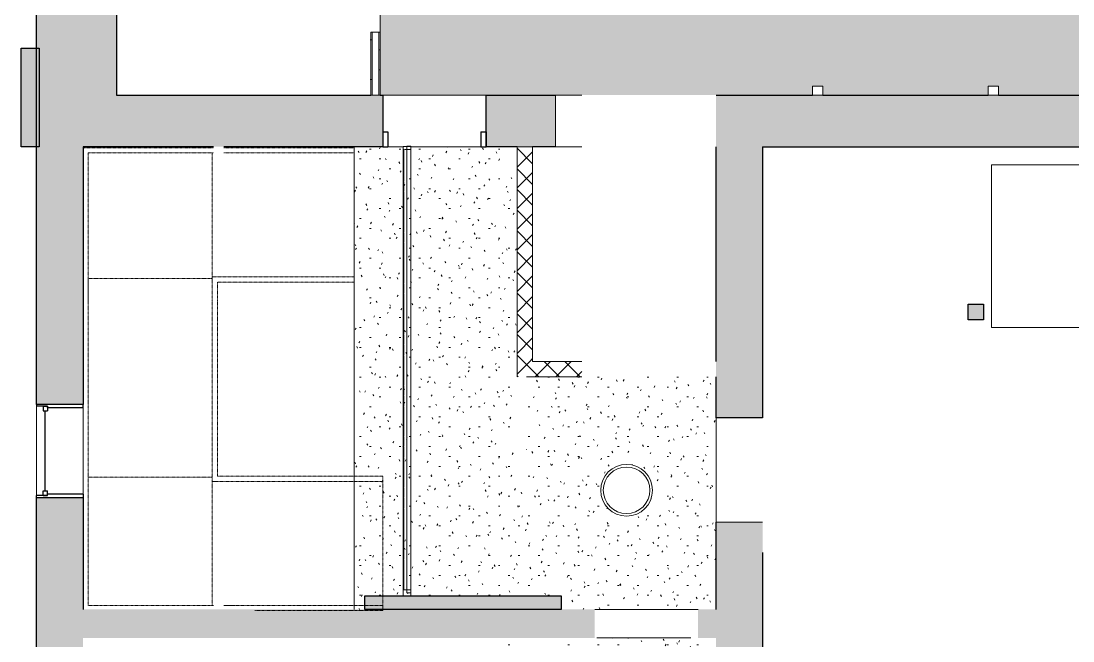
# Model space of a CAD drawing. Header units: inches. Extents: x -1041 to 1507, y -3558 to 870.
# Drawn here: x -1041.1 to -633.9, y -175.1 to 65 of the extents above; entities that cross this region are included whole.
import ezdxf

# ---------------------------------------------------------------- set-up
doc = ezdxf.new("R2010")
doc.units = ezdxf.units.IN
doc.header["$MEASUREMENT"] = 0
doc.linetypes.add('Dash', pattern=[0.25, 0.125, -0.125])
doc.linetypes.add('Overhead 1_16_', pattern=[0.101562, 0.0625, -0.039062])
for name, color, linetype, lineweight in [('A-CLNG', 13, 'Continuous', 18), ('A-CLNG-PATT', 13, 'Continuous', 18), ('A-COLS', 52, 'Continuous', 18), ('A-DOOR', 31, 'Continuous', 18), ('A-DOOR-FRAM', 31, 'Continuous', 30), ('A-GLAZ', 151, 'Continuous', 18), ('A-ROOF', 132, 'Continuous', 18), ('A-WALL', 113, 'Continuous', 18), ('A-WALL-PATT', 111, 'Continuous', 18), ('E-LITE-EQPM', 33, 'Continuous', 9), ('E-LITE-EQPM-HDLN', 30, 'Dash', 9), ('I-WALL', 2, 'Continuous', 18), ('S-STRS-MBND', 31, 'Continuous', 18)]:
    doc.layers.add(name, color=color, linetype=linetype, lineweight=lineweight)
pattern_1 = [(45, (0, 0), (-4.006467, 4.006467), []), (135, (0, 0), (-4.006467, -4.006467), [])]
pattern_2 = [(0, (0, 0), (15.36, 3.84), [0.634, -10.886, 0.634, -10.886, -61.44]), (0, (0, 0), (15.36, 3.84), [-23.04, 0.634, -22.406, 0.634, -10.886, -26.88]), (0, (0, 0), (15.36, 3.84), [-57.6, 0.634, -7.046, 0.634, -18.566]), (120, (5.76, 1.92), (-11.005538, 11.38215), [0.634, -10.886, 0.634, -10.886, -61.44]), (120, (5.76, 1.92), (-11.005538, 11.38215), [-23.04, 0.634, -22.406, 0.634, -10.886, -26.88]), (120, (5.76, 1.92), (-11.005538, 11.38215), [-57.6, 0.634, -7.046, 0.634, -18.566]), (240, (7.68, 9.6), (-4.354462, -15.22215), [0.634, -10.886, 0.634, -10.886, -61.44]), (240, (7.68, 9.6), (-4.354462, -15.22215), [-23.04, 0.634, -22.406, 0.634, -10.886, -26.88]), (240, (7.68, 9.6), (-4.354462, -15.22215), [-57.6, 0.634, -7.046, 0.634, -18.566])]

# ---------------------------------------------------------------- blocks, each defined once
blk = doc.blocks.new('Double Hung - medium windows 3_-6826447-1st Floor RCP')
at = {"layer": 'A-GLAZ', "color": 8, "lineweight": 30}
for p, q in [((-18, 9), (-17.25, 9)), ((-17.25, 4.75), (-17.25, 9)), ((17.25, 4.75), (17.25, 9)), ((18, 9), (17.25, 9)), ((-17.25, 6.5), (-17.25, 4.75)), ((-17.25, 6.5), (-15.5, 6.5)), ((-17.25, 4.75), (-15.5, 4.75)), ((-17.25, 4.75), (-16.75, 4.75)), ((-16.75, -9), (-16.75, 4.75)), ((-15.5, 6.5), (-15.5, 4.75)), ((-15.5, 5.625), (15.5, 5.625)), ((15.5, 6.5), (15.5, 4.75)), ((17.25, 6.5), (15.5, 6.5)), ((17.25, 4.75), (15.5, 4.75)), ((16.75, 4.75), (17.25, 4.75)), ((16.75, 4.75), (16.75, -9)), ((17.25, 6.5), (17.25, 4.75)), ((-16.75, -9), (-18, -9)), ((16.75, -9), (18, -9))]:
    blk.add_line(p, q, dxfattribs=at)
blk = doc.blocks.new('Single Flush - D13 3_ X 8_-8254427-1st Floor RCP')
at = {"layer": 'A-DOOR-FRAM'}
for p, q in [((-20, -4.25), (-20, -10)), ((-20, -4.25), (-18, -4.25)), ((-18, -4.25), (-18, -10)), ((18.000004, -4.25), (18.000004, -10)), ((18.000004, -4.25), (20.000004, -4.25)), ((20.000004, -4.25), (20.000004, -10)), ((-20, -10), (-18, -10)), ((18.000004, -10), (20.000004, -10))]:
    blk.add_line(p, q, dxfattribs=at)
blk = doc.blocks.new('Lighting-Linear-Cove-Cooper-Ametrix-LC32-LED1 - Lighting-Linear-Cove-Cooper-Ametrix-LC32-LED 14_ 5_-7119396-1st Floor RCP')
at = {"layer": 'E-LITE-EQPM'}
for p, q in [((-86.5, -1.37), (-86.5, 0.16)), ((-86.5, 0.16), (86.5, 0.16)), ((86.5, 0.16), (86.5, -1.37)), ((86.5, -1.37), (-86.5, -1.37))]:
    blk.add_line(p, q, dxfattribs=at)
at = {"layer": 'E-LITE-EQPM-HDLN'}
for p, q in [((85.21, 1.37), (-85.21, 1.37)), ((-85.21, 1.37), (-85.21, -1.37)), ((85.21, -1.37), (85.21, 1.37))]:
    blk.add_line(p, q, dxfattribs=at)
blk = doc.blocks.new('L-Pendant Drum Light - Pendant-7119895-1st Floor RCP')
at = {"layer": 'E-LITE-EQPM'}
for radius, start, end in [(10.01, 360, 180), (9.01, 0, 180), (10.01, 180, 360), (9.01, 180, 0)]:
    blk.add_arc((0, 0), radius, start, end, dxfattribs=at)
blk = doc.blocks.new('Sconce Light - Sphere - 100W - 277V-7960173-1st Floor RCP')
at = {"layer": 'E-LITE-EQPM'}
for p, q in [((0, -10), (-2, -10)), ((-2, -10), (-2, -13.5)), ((2, -10), (0, -10)), ((2, -10), (2, -13.5)), ((-2, -13.5), (0, -13.5)), ((0, -13.5), (2, -13.5))]:
    blk.add_line(p, q, dxfattribs=at)
blk = doc.blocks.new('Sconce Light - Sphere - 100W - 277V-7960174-1st Floor RCP')
at = {"layer": 'E-LITE-EQPM'}
for p, q in [((0, 13.5), (-2, 13.5)), ((-2, 13.5), (-2, 10)), ((2, 13.5), (0, 13.5)), ((2, 13.5), (2, 10)), ((-2, 10), (0, 10)), ((0, 10), (2, 10))]:
    blk.add_line(p, q, dxfattribs=at)

msp = doc.modelspace()

# ---------------------------------------------------------------- hatches: boundary and pattern name
at = {"layer": 'A-CLNG-PATT'}
h = msp.add_hatch(dxfattribs=at)
h.set_pattern_fill('FP_3', color=256, style=0, pattern_type=2)
h.set_pattern_definition(pattern_2)
h.paths.add_polyline_path([(-901.04, 36.25), (-734.66, 36.25), (-734.66, 39.75), (-730.66, 39.75), (-730.66, 36.25), (-666.72, 36.25), (-666.72, 39.75), (-662.72, 39.75), (-662.72, 36.25), (-612.11, 36.25), (-612.11, 39.57), (-612.89, 38.89), (-612.89, 42.01), (-612.11, 41.34), (-612.11, 133.25), (-649.82, 133.25), (-649.82, 105.32), (-681.91, 105.32), (-681.91, 101.82), (-685.91, 101.82), (-685.91, 105.32), (-741.91, 105.32), (-741.91, 101.82), (-745.91, 101.82), (-745.91, 105.32), (-801.91, 105.32), (-801.91, 101.82), (-805.91, 101.82), (-805.91, 105.32), (-861.91, 105.32), (-861.91, 101.82), (-865.91, 101.82), (-865.91, 105.32), (-902.11, 105.32), (-902.11, 36.25)], flags=0)
h.paths.add_polyline_path([(-601.07, 36.25), (-601.07, 44.47), (-590.07, 44.47), (-590.07, 133.25), (-609.11, 133.25), (-609.11, 42.67), (-603.53, 42.67), (-603.53, 38.26), (-609.11, 38.26), (-609.11, 36.25), (-603.53, 36.25)], flags=0)
h.paths.add_polyline_path([(-895.28, 91.17), (-895.28, 95.59), (-887.91, 95.59), (-887.91, 91.17)], flags=0)
h.paths.add_polyline_path([(-885.92, 91.84), (-887.74, 93.4), (-885.92, 94.95), (-885.92, 93.07)], flags=0)
h.paths.add_polyline_path([(-647.27, 119.86), (-645.71, 121.68), (-644.15, 119.86)], flags=0)
h.paths.add_polyline_path([(-647.27, 121.85), (-647.93, 121.85), (-647.93, 129.22), (-643.52, 129.22), (-643.52, 121.85), (-644.15, 121.85)], flags=0)
h.paths.add_polyline_path([(-597.28, 138.88), (-590.07, 138.88), (-590.07, 153.94), (-593.57, 153.94), (-593.57, 157.94), (-590.07, 157.94), (-590.07, 190.94), (-593.57, 190.94), (-593.57, 194.94), (-590.07, 194.94), (-590.07, 290.26), (-593.57, 290.26), (-593.57, 294.26), (-590.07, 294.26), (-590.07, 327.26), (-593.57, 327.26), (-593.57, 331.26), (-590.07, 331.26), (-590.07, 424.56), (-593.57, 424.56), (-593.57, 428.56), (-590.07, 428.56), (-590.07, 461.56), (-593.57, 461.56), (-593.57, 465.56), (-590.07, 465.56), (-590.07, 564.52), (-593.57, 564.52), (-593.57, 568.52), (-590.07, 568.52), (-590.07, 595.93), (-593.57, 595.93), (-593.57, 599.93), (-590.07, 599.93), (-590.07, 674.85), (-609.11, 674.85), (-609.11, 138.88), (-599.42, 138.88)], flags=0)
h.paths.add_polyline_path([(-637.65, 138.88), (-612.11, 138.88), (-612.11, 674.85), (-632.11, 674.85), (-632.33, 672.91), (-632.97, 671.07), (-634.01, 669.42), (-635.39, 668.04), (-637.04, 667.01), (-638.88, 666.36), (-640.82, 666.14), (-642.76, 666.36), (-643.61, 666.66), (-643.61, 663.57), (-648.03, 663.57), (-648.03, 670.06), (-648.67, 671.07), (-649.31, 672.91), (-649.53, 674.85), (-649.82, 674.85), (-649.82, 614.6), (-646.32, 614.6), (-646.32, 610.6), (-649.82, 610.6), (-649.82, 554.6), (-646.32, 554.6), (-646.32, 550.6), (-649.82, 550.6), (-649.82, 513.52), (-647.88, 513.3), (-646.04, 512.66), (-644.39, 511.62), (-643.01, 510.24), (-641.97, 508.59), (-641.33, 506.75), (-641.11, 504.81), (-641.33, 502.87), (-641.97, 501.03), (-643.01, 499.38), (-644.39, 498), (-646.04, 496.96), (-647.88, 496.32), (-649.82, 496.1), (-649.82, 417.81), (-646.32, 417.81), (-646.32, 413.81), (-649.82, 413.81), (-649.82, 361.93), (-646.32, 361.93), (-646.32, 357.93), (-649.82, 357.93), (-649.82, 351.69), (-650.09, 351.69), (-650.09, 314.19), (-649.82, 314.19), (-649.82, 320.6), (-647.88, 320.38), (-646.04, 319.74), (-644.39, 318.7), (-643.01, 317.32), (-641.97, 315.67), (-641.33, 313.83), (-641.11, 311.89), (-641.33, 309.95), (-641.97, 308.11), (-643.01, 306.46), (-644.39, 305.08), (-646.04, 304.04), (-647.88, 303.4), (-649.82, 303.18), (-649.82, 214.83), (-647.88, 214.61), (-646.04, 213.97), (-644.39, 212.93), (-643, 211.54), (-641.97, 209.9), (-641.33, 208.06), (-641.11, 206.12), (-641.33, 204.19), (-641.97, 202.35), (-643.01, 200.69), (-644.39, 199.31), (-646.04, 198.28), (-647.88, 197.63), (-649.82, 197.41), (-649.82, 157.94), (-646.32, 157.94), (-646.32, 153.94), (-649.82, 153.94), (-649.82, 138.88), (-647.82, 138.88)], flags=0)
h.paths.add_polyline_path([(-597.28, 139.84), (-597.28, 147.21), (-592.86, 147.21), (-592.86, 139.84)], flags=0)
h.paths.add_polyline_path([(-595.09, 147.38), (-596.64, 149.2), (-593.53, 149.2), (-593.57, 149.15)], flags=0)
h.paths.add_polyline_path([(-647.36, 661.58), (-645.81, 663.4), (-644.25, 661.58), (-646.49, 661.58)], flags=0)
h = msp.add_hatch(dxfattribs=at)
h.set_pattern_fill('FP_3', color=256, style=0, pattern_type=2)
h.set_pattern_definition(pattern_2)
h.paths.add_polyline_path([(-890.18, -157.59), (-890.18, 16.42), (-893.18, 16.42), (-893.18, -157.59)], flags=0)
h = msp.add_hatch(dxfattribs=at)
h.set_pattern_fill('FP_3', color=256, style=0, pattern_type=2)
h.set_pattern_definition(pattern_2)
h.paths.add_polyline_path([(-779, -162.93), (-772.06, -162.93), (-772.06, -72.84), (-845.42, -72.84), (-845.42, -113.59), (-849.04, -113.59), (-849.04, 16.25), (-890.18, 16.25), (-890.18, -157.59), (-849.04, -157.59), (-849.04, -153.59), (-845.42, -153.59), (-845.42, -157.59), (-832.04, -157.59), (-832.04, -162.93), (-808.36, -162.93)], flags=0)
h.paths.add_polyline_path([(-912.06, -162.93), (-908.04, -162.93), (-908.04, -157.59), (-893.18, -157.59), (-893.18, 16.25), (-912.06, 16.25), (-912.06, -156.13)], flags=0)
h.paths.add_polyline_path([(-905.9, -156.13), (-909.33, -156.13), (-909.33, -151.72), (-901.96, -151.72), (-901.96, -156.13)], flags=0)
h.paths.add_polyline_path([(-899.97, -155.47), (-901.79, -153.91), (-899.97, -152.35)], flags=0)
h.paths.add_polyline_path([(-807.58, -126.72), (-807.71, -126.72), (-809.78, -126.28), (-811.69, -125.42), (-813.37, -124.2), (-814.79, -122.61), (-815.81, -120.84), (-816.47, -118.77), (-816.68, -116.76), (-816.46, -114.68), (-815.81, -112.69), (-814.77, -110.88), (-813.37, -109.32), (-811.67, -108.09), (-809.76, -107.24), (-807.71, -106.81), (-805.62, -106.81), (-803.57, -107.24), (-801.64, -108.11), (-799.97, -109.32), (-798.55, -110.91), (-797.52, -112.69), (-796.87, -114.76), (-796.66, -116.76), (-796.88, -118.84), (-797.52, -120.84), (-798.57, -122.65), (-799.97, -124.2), (-801.66, -125.43), (-803.57, -126.28), (-805.62, -126.72), (-807.43, -126.72)], flags=0)
h.paths.add_polyline_path([(-851.76, 5.33), (-854.87, 5.33), (-853.32, 7.15)], flags=0)
h.paths.add_polyline_path([(-854.87, 7.31), (-855.54, 7.31), (-855.54, 14.69), (-851.13, 14.69), (-851.13, 7.31), (-851.76, 7.31)], flags=0)
h = msp.add_hatch(dxfattribs=at)
h.set_pattern_fill('FP_3', color=256, style=0, pattern_type=2)
h.set_pattern_definition(pattern_2)
h.paths.add_polyline_path([(-858.38, -220.9), (-772.04, -220.9), (-772.04, -176.43), (-781.79, -176.43), (-781.79, -173.93), (-818.2, -173.93), (-818.2, -176.43), (-859.63, -176.43), (-859.63, -220.9), (-858.88, -220.9)], flags=0)
h.paths.add_polyline_path([(-816.42, -197.66), (-817.19, -197.56), (-817.92, -197.26), (-818.54, -196.78), (-819.02, -196.16), (-819.32, -195.44), (-819.42, -194.66), (-819.32, -193.89), (-819.02, -193.16), (-818.54, -192.54), (-817.92, -192.06), (-817.19, -191.76), (-816.42, -191.66), (-815.64, -191.76), (-814.92, -192.06), (-814.3, -192.54), (-813.82, -193.16), (-813.52, -193.89), (-813.42, -194.66), (-813.52, -195.44), (-813.82, -196.16), (-814.3, -196.78), (-814.92, -197.26), (-815.64, -197.56)], flags=0)
at = {"layer": 'A-COLS'}
msp.add_hatch(color=250, dxfattribs=at).paths.add_polyline_path([(-668.48, -50.75), (-668.48, -44.75), (-674.48, -44.75), (-674.48, -50.75)], flags=0)
at = {"layer": 'A-WALL-PATT', "lineweight": 9}
h = msp.add_hatch(color=7, dxfattribs=at)
h.paths.add_polyline_path([(-1015.06, 16.25), (-1015.06, 96), (-1035.06, 96), (-1035.06, 16.25), (-1017.06, 16.25)], flags=0)
h.paths.add_polyline_path([(-1015.06, 133.5), (-1015.06, 216), (-1035.06, 216), (-1035.06, 133.5)], flags=0)
h.paths.add_polyline_path([(-1035.06, 253.5), (-1015.06, 253.5), (-1015.06, 342), (-1035.06, 342), (-1035.06, 268.45)], flags=0)
h.paths.add_polyline_path([(-1015.06, 379.5), (-1015.06, 468.12), (-1035.06, 468.12), (-1035.06, 379.5)], flags=0)
h.paths.add_polyline_path([(-1035.06, 505.62), (-1015.06, 505.62), (-1015.06, 604.37), (-1035.06, 604.37), (-1035.06, 546.41)], flags=0)
h.paths.add_polyline_path([(-1035.06, 641.87), (-1015.06, 641.87), (-1015.06, 729.87), (-1035.06, 729.87), (-1035.06, 658.17)], flags=0)
h.paths.add_polyline_path([(-1015.06, 767.37), (-1015.06, 789.87), (-1035.06, 789.87), (-1035.06, 767.37)], flags=0)
h = msp.add_hatch(dxfattribs=at)
h.set_pattern_fill('FP_3', color=256, style=0, pattern_type=2)
h.set_pattern_definition(pattern_2)
h.paths.add_polyline_path([(-905.61, 36.25), (-905.11, 36.25), (-905.11, 60.63), (-905.61, 60.63)], flags=0)
h.paths.add_polyline_path([(-905.11, 92.25), (-905.11, 138.44), (-905.61, 138.44), (-905.61, 92.25)], flags=0)
h = msp.add_hatch(dxfattribs=at)
h.set_pattern_fill('FP_3', color=256, style=0, pattern_type=2)
h.set_pattern_definition(pattern_2)
h.paths.add_polyline_path([(-902.61, 36.25), (-902.11, 36.25), (-902.11, 60.63), (-902.61, 60.63)], flags=0)
h.paths.add_polyline_path([(-902.61, 88.63), (-902.11, 88.63), (-902.11, 105.82), (-902.61, 105.82), (-902.61, 93.07)], flags=0)
h.paths.add_polyline_path([(-902.61, 108.82), (-902.11, 108.82), (-902.11, 132.82), (-902.61, 132.82), (-902.61, 112.56)], flags=0)
for points in [[(-1004.06, 36.25), (-1004.06, 91.25), (-1015.06, 91.25), (-1015.06, 36.25)], [(-1034.06, 16.25), (-1034.06, 54.41), (-1041.06, 54.41), (-1041.06, 16.25)], [(-857.13, -162.93), (-832.04, -162.93), (-832.04, -157.59), (-908.04, -157.59), (-908.04, -162.93), (-881.52, -162.93)]]:
    msp.add_hatch(color=7, dxfattribs=at).paths.add_polyline_path(points, flags=0)
h = msp.add_hatch(color=7, dxfattribs=at)
h.paths.add_polyline_path([(-613.26, 16.25), (-590.07, 16.25), (-590.07, 36.25), (-772.04, 36.25), (-772.04, 16.25), (-710.81, 16.25)], flags=0)
h.paths.add_polyline_path([(-861.04, 16.25), (-834.14, 16.25), (-834.14, 36.25), (-861.04, 36.25), (-861.04, 34.61)], flags=0)
h.paths.add_polyline_path([(-901.04, 16.25), (-901.04, 36.25), (-1015.06, 36.25), (-1015.06, 16.25), (-905.9, 16.25)], flags=0)
h = msp.add_hatch(color=7, dxfattribs=at)
h.paths.add_polyline_path([(-1027.84, -1284.19), (-1017.06, -1284.19), (-1017.06, -1208.44), (-1020.69, -1208.44), (-1020.69, -1196.94), (-1017.06, -1196.94), (-1017.06, -1161.23), (-1035.06, -1161.23), (-1035.06, -1284.19)], flags=0)
h.paths.add_polyline_path([(-1017.06, -1119.73), (-1017.06, -1003.94), (-1035.06, -1003.94), (-1035.06, -1119.73), (-1027.84, -1119.73)], flags=0)
h.paths.add_polyline_path([(-1017.06, -962.44), (-1017.06, -859.94), (-1035.06, -859.94), (-1035.06, -962.44)], flags=0)
h.paths.add_polyline_path([(-1017.06, -818.44), (-1017.06, -715.94), (-1035.06, -715.94), (-1035.06, -818.44)], flags=0)
h.paths.add_polyline_path([(-1035.06, -674.44), (-1017.06, -674.44), (-1017.06, -567.94), (-1035.06, -567.94), (-1035.06, -666.9)], flags=0)
h.paths.add_polyline_path([(-1035.06, -534.44), (-1017.06, -534.44), (-1017.06, -425.69), (-1035.06, -425.69), (-1035.06, -511.01)], flags=0)
h.paths.add_polyline_path([(-1035.06, -388.69), (-1017.06, -388.69), (-1017.06, -275.19), (-1035.06, -275.19), (-1035.06, -355.12)], flags=0)
h.paths.add_polyline_path([(-1035.06, -239.19), (-1017.06, -239.19), (-1017.06, -119.5), (-1035.06, -119.5), (-1035.06, -199.23)], flags=0)
h.paths.add_polyline_path([(-1035.06, -83.5), (-1017.06, -83.5), (-1017.06, 16.25), (-1035.06, 16.25), (-1035.06, -43.34)], flags=0)
h = msp.add_hatch(dxfattribs=at)
h.set_pattern_fill('FP_4', color=256, style=0, pattern_type=2)
h.set_pattern_definition(pattern_1)
h.paths.add_polyline_path([(-843.04, -66.84), (-843.04, 16.25), (-849.04, 16.25), (-849.04, -66.84)], flags=0)
h = msp.add_hatch(color=7, dxfattribs=at)
h.paths.add_polyline_path([(-754.04, -1262.19), (-754.04, -1160.48), (-772.04, -1160.48), (-772.04, -1262.19), (-759.58, -1262.19)], flags=0)
h.paths.add_polyline_path([(-754.04, -1120.48), (-754.04, -1093.3), (-772.04, -1093.3), (-772.04, -1120.48), (-759.58, -1120.48)], flags=0)
h.paths.add_polyline_path([(-754.04, -1053.3), (-754.04, -1004.19), (-772.04, -1004.19), (-772.04, -1053.3), (-759.58, -1053.3)], flags=0)
h.paths.add_polyline_path([(-754.04, -962.19), (-754.04, -860.19), (-772.04, -860.19), (-772.04, -962.19), (-759.58, -962.19)], flags=0)
h.paths.add_polyline_path([(-759.58, -818.19), (-754.04, -818.19), (-754.04, -716.19), (-772.04, -716.19), (-772.04, -818.19)], flags=0)
h.paths.add_polyline_path([(-759.58, -674.19), (-754.04, -674.19), (-754.04, -571), (-772.04, -571), (-772.04, -674.19)], flags=0)
h.paths.add_polyline_path([(-754.04, -530.75), (-754.04, -428.19), (-772.04, -428.19), (-772.04, -530.75), (-759.58, -530.75)], flags=0)
h.paths.add_polyline_path([(-772.04, -386.19), (-754.04, -386.19), (-754.04, -278.19), (-772.04, -278.19), (-772.04, -369.43)], flags=0)
h.paths.add_polyline_path([(-754.04, -236.19), (-754.04, -129.09), (-772.04, -129.09), (-772.04, -236.19), (-759.58, -236.19)], flags=0)
h.paths.add_polyline_path([(-759.58, -88.75), (-754.04, -88.75), (-754.04, 16.25), (-772.04, 16.25), (-772.04, -88.75)], flags=0)
h = msp.add_hatch(dxfattribs=at)
h.set_pattern_fill('FP_4', color=256, style=0, pattern_type=2)
h.set_pattern_definition(pattern_1)
h.paths.add_polyline_path([(-848.54, -72.84), (-824.04, -72.84), (-824.04, -66.84), (-849.04, -66.84), (-849.04, -72.84)], flags=0)
h = msp.add_hatch(color=7, dxfattribs=at)
h.paths.add_polyline_path([(-772.04, -173.93), (-772.04, -162.93), (-779, -162.93), (-779, -173.93)], flags=0)
h.paths.add_polyline_path([(-819, -173.93), (-819, -162.93), (-1017.06, -162.93), (-1017.06, -173.93), (-857.13, -173.93)], flags=0)

# ---------------------------------------------------------------- linework, layer by layer
at = {"layer": 'A-CLNG'}
for p, q in [((-902.11, 60.63), (-902.11, 88.63)), ((-861.04, 36.25), (-901.04, 36.25)), ((-893.18, -157.59), (-893.18, 16.42)), ((-893.18, 16.42), (-890.18, 16.42)), ((-890.18, 16.42), (-890.18, -157.59)), ((-912.06, -162.93), (-912.06, 16.25)), ((-901.04, 16.25), (-893.18, 16.25)), ((-890.18, 16.25), (-861.04, 16.25)), ((-772.06, -72.84), (-772.06, -162.93)), ((-779, -162.93), (-819, -162.93)), ((-818.2, -173.93), (-781.79, -173.93))]:
    msp.add_line(p, q, dxfattribs=at)
at = {"layer": 'A-COLS', "color": 8, "lineweight": 30}
for p, q in [((-674.48, -50.75), (-674.48, -44.75)), ((-674.48, -44.75), (-668.48, -44.75)), ((-668.48, -44.75), (-668.48, -50.75)), ((-668.48, -50.75), (-674.48, -50.75))]:
    msp.add_line(p, q, dxfattribs=at)
at = {"layer": 'A-ROOF'}
for p, q in [((-665.48, -53.75), (-665.48, 9.32)), ((-665.48, 9.32), (-605.07, 9.32)), ((-511.65, -53.75), (-665.48, -53.75))]:
    msp.add_line(p, q, dxfattribs=at)
at = {"layer": 'A-WALL', "color": 8, "lineweight": 30}
for p, q in [((-1035.06, -83.5), (-1035.06, 96)), ((-1004.06, 91.25), (-1004.06, 36.25)), ((-1041.06, 16.25), (-1041.06, 54.41)), ((-1041.06, 54.41), (-1034.06, 54.41)), ((-1034.06, 54.41), (-1034.06, 16.25)), ((-1004.06, 36.25), (-905.61, 36.25)), ((-902.11, 36.25), (-901.04, 36.25)), ((-901.04, 36.25), (-901.04, 16.25)), ((-861.04, 36.25), (-834.14, 36.25)), ((-861.04, 16.25), (-861.04, 36.25)), ((-772.04, 36.25), (-734.66, 36.25)), ((-730.66, 36.25), (-666.72, 36.25)), ((-662.72, 36.25), (-601.07, 36.25)), ((-1034.06, 16.25), (-1041.06, 16.25)), ((-966.56, 16.25), (-1017.06, 16.25)), ((-1017.06, 16.25), (-1017.06, -83.5)), ((-901.04, 16.25), (-962.56, 16.25)), ((-849.04, 16.25), (-861.04, 16.25)), ((-834.14, 16.25), (-843.04, 16.25)), ((-772.04, -66.84), (-772.04, 16.25)), ((-754.04, 16.25), (-754.04, -88.75)), ((-754.04, 16.25), (-570.07, 16.25)), ((-772.04, -88.75), (-772.04, -72.84)), ((-1017.06, -83.5), (-1035.06, -83.5)), ((-754.04, -88.75), (-772.04, -88.75)), ((-1035.06, -239.19), (-1035.06, -119.5)), ((-1035.06, -119.5), (-1017.06, -119.5)), ((-1017.06, -119.5), (-1017.06, -162.93)), ((-772.04, -162.93), (-772.04, -129.09)), ((-754.04, -140.92), (-754.04, -236.19)), ((-908.04, -162.93), (-908.04, -157.59)), ((-908.04, -157.59), (-832.04, -157.59)), ((-832.04, -157.59), (-832.04, -162.93)), ((-832.04, -162.93), (-908.04, -162.93))]:
    msp.add_line(p, q, dxfattribs=at)
at = {"layer": 'A-WALL'}
for p, q in [((-905.11, 60.63), (-905.11, 36.25)), ((-902.61, 60.63), (-902.61, 36.25)), ((-902.11, 36.25), (-905.61, 36.25)), ((-834.14, 36.25), (-824.04, 36.25)), ((-849.04, -72.84), (-849.04, 16.25)), ((-849.04, 16.25), (-843.04, 16.25)), ((-843.04, 16.25), (-843.04, -66.84)), ((-824.04, 16.25), (-834.14, 16.25)), ((-843.04, -66.84), (-824.04, -66.84)), ((-824.04, -72.84), (-845.42, -72.84))]:
    msp.add_line(p, q, dxfattribs=at)
at = {"layer": 'A-WALL', "lineweight": 9}
for p, q in [((-834.14, 36.25), (-834.14, 16.25)), ((-1035.06, -83.5), (-1035.06, -119.5)), ((-1017.06, -119.5), (-1017.06, -83.5)), ((-772.04, -129.09), (-754.04, -129.09))]:
    msp.add_line(p, q, dxfattribs=at)
at = {"layer": 'I-WALL'}
for p, q in [((-905.61, 36.25), (-905.61, 60.63)), ((-905.61, 60.63), (-902.11, 60.63)), ((-902.11, 60.63), (-902.11, 36.25))]:
    msp.add_line(p, q, dxfattribs=at)
at = {"layer": 'S-STRS-MBND', "linetype": 'Overhead 1_16_', "lineweight": 9}
for p, q in [((-975.8, 15.87), (-1017.06, 15.87)), ((-1015.06, 13.87), (-1015.06, -43.46)), ((-975.8, 13.87), (-1015.06, 13.87)), ((-975.8, 15.87), (-966.56, 15.87)), ((-975.8, 13.87), (-966.56, 13.87)), ((-967.06, 13.87), (-967.06, -34.13)), ((-962.56, 15.87), (-912.06, 15.87)), ((-962.56, 13.87), (-912.06, 13.87)), ((-1015.06, -34.72), (-967.06, -34.72)), ((-1015.06, -43.46), (-1015.06, -34.72)), ((-967.06, -34.13), (-967.06, -36.13)), ((-967.06, -34.13), (-912.06, -34.13)), ((-967.06, -43.46), (-967.06, -34.72)), ((-967.06, -43.46), (-967.06, -36.13)), ((-965.06, -36.13), (-912.06, -36.13)), ((-965.06, -43.46), (-965.06, -36.13)), ((-1015.06, -120.46), (-1015.06, -43.46)), ((-967.06, -113.32), (-967.06, -43.46)), ((-965.06, -111.32), (-965.06, -43.46)), ((-1017.06, -119.5), (-1017.06, -83.5)), ((-1015.06, -111.72), (-967.06, -111.72)), ((-967.06, -113.32), (-965.06, -113.32)), ((-967.06, -161.32), (-967.06, -113.32)), ((-965.06, -113.32), (-967.06, -113.32)), ((-901.06, -111.32), (-965.06, -111.32)), ((-901.06, -113.32), (-965.06, -113.32)), ((-901.06, -113.32), (-901.06, -111.32)), ((-901.06, -161.32), (-901.06, -113.32)), ((-1015.06, -120.46), (-1015.06, -161.32)), ((-1015.06, -161.32), (-966.56, -161.32)), ((-966.56, -161.32), (-967.06, -161.32)), ((-962.56, -161.32), (-958.33, -161.32)), ((-958.33, -161.32), (-962.56, -161.32)), ((-901.06, -161.32), (-958.33, -161.32)), ((-901.06, -163.32), (-901.06, -161.32)), ((-901.06, -163.32), (-950.65, -163.32))]:
    msp.add_line(p, q, dxfattribs=at)

# ---------------------------------------------------------------- block references
at = {"layer": 'A-DOOR'}
msp.add_blockref('Single Flush - D13 3_ X 8_-8254427-1st Floor RCP', (-881.04, 26.25), dxfattribs=at)
at = {"layer": 'A-GLAZ', "rotation": 89.99999999999991}
msp.add_blockref('Double Hung - medium windows 3_-6826447-1st Floor RCP', (-1026.06, -101.5), dxfattribs=at)
at = {"layer": 'E-LITE-EQPM', "rotation": 180}
msp.add_blockref('Sconce Light - Sphere - 100W - 277V-7960173-1st Floor RCP', (-732.66, 26.25), dxfattribs=at)
at = {"layer": 'E-LITE-EQPM'}
for name, p in [('Sconce Light - Sphere - 100W - 277V-7960174-1st Floor RCP', (-664.72, 26.25)), ('L-Pendant Drum Light - Pendant-7119895-1st Floor RCP', (-806.67, -116.76))]:
    msp.add_blockref(name, p, dxfattribs=at)
at = {"layer": 'E-LITE-EQPM', "extrusion": (0, 0, -1), "rotation": 270.0000000000003}
msp.add_blockref('Lighting-Linear-Cove-Cooper-Ametrix-LC32-LED1 - Lighting-Linear-Cove-Cooper-Ametrix-LC32-LED 14_ 5_-7119396-1st Floor RCP', (891.58, -70.04), dxfattribs=at)

doc.saveas('drawing.dxf')
